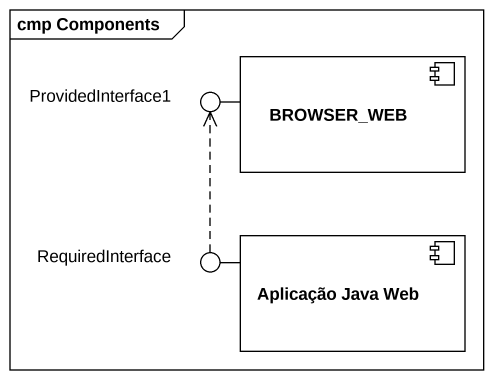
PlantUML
@startuml
mainframe cmp Components
() ProvidedInterface1
component BROWSER_WEB
() RequiredInterface
component "Aplicação Java Web" as Aplicação_Java_Web
BROWSER_WEB -left- ProvidedInterface1
Aplicação_Java_Web -left- RequiredInterface
RequiredInterface .up.> ProvidedInterface1
@enduml
